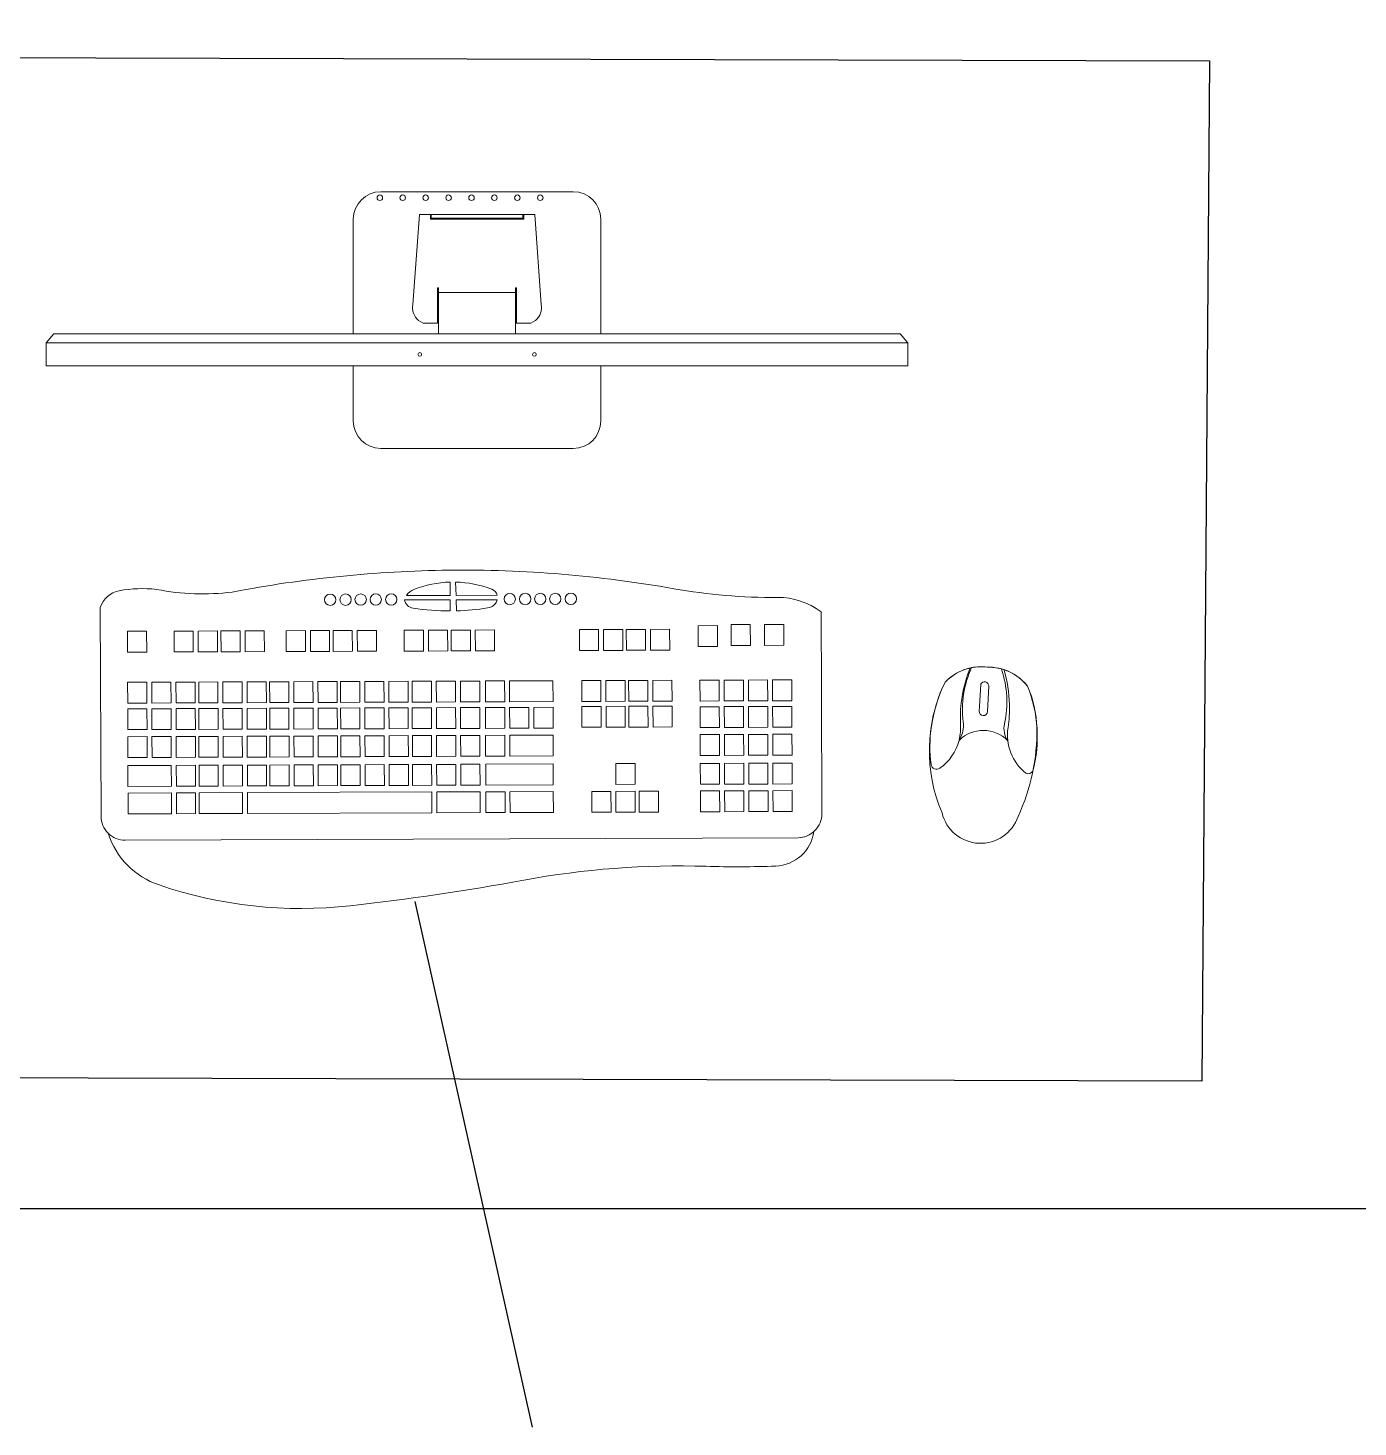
# Model space of a CAD drawing. Header units: metres. Extents: x -42301 to 31628, y -23107 to 30697.
# Drawn here: x 14835 to 22338, y -14736 to -6847 of the extents above; entities that cross this region are included whole.
import ezdxf

# ---------------------------------------------------------------- set-up
doc = ezdxf.new("R2010")
doc.units = ezdxf.units.M
doc.header["$LTSCALE"] = 0.01
doc.header["$MEASUREMENT"] = 0
doc.layers.get('0').update_dxf_attribs({"lineweight": 15})
doc.layers.add('control de sonido', color=7, linetype='Continuous')
doc.layers.add('focos', color=7, linetype='Continuous')

# ---------------------------------------------------------------- blocks, each defined once
blk = doc.blocks.new('Dell S2340T 23-Inch 10-point Multi-Touch Monitor')
at = {"color": 0}
for p, q in [((-77.25, -17.17), (-77.25, -88.7)), ((-40.1, -70.4), (-35.99, -14.31)), ((-29.18, -14.31), (-29.18, -17.17)), ((-28.61, -14.31), (-28.61, -16.59)), ((28.61, -14.31), (28.61, -16.59)), ((29.18, -14.31), (29.18, -17.17)), ((40.1, -70.4), (35.99, -14.31)), ((77.25, -17.17), (77.25, -88.7)), ((-24.61, -60.08), (-24.61, -82.1)), ((-24.61, -60.08), (-24.03, -60.08)), ((-24.03, -60.08), (-24.03, -88.7)), ((24.03, -60.08), (24.03, -88.7)), ((24.03, -60.08), (24.61, -60.08)), ((24.61, -60.08), (24.61, -82.1)), ((-24.03, -62.95), (24.03, -62.95)), ((-268.95, -94.42), (-264.15, -88.7)), ((-264.15, -88.7), (264.15, -88.7)), ((268.95, -94.42), (264.15, -88.7)), ((-77.25, -108.72), (-77.25, -143.06)), ((77.25, -108.72), (77.25, -143.06))]:
    blk.add_line(p, q, dxfattribs=at)
for points in [[(-60.08, 0), (60.08, 0)], [(-35.99, -14.31), (35.99, -14.31)], [(-29.18, -17.17), (29.18, -17.17)], [(-28.61, -16.59), (28.61, -16.59)], [(-268.95, -108.72), (268.95, -108.72), (268.95, -94.42), (-268.95, -94.42), (-268.95, -108.72)], [(-60.08, -160.23), (60.08, -160.23)]]:
    blk.add_lwpolyline(points, dxfattribs=at)
for points in [[(-40.1, -70.4, 0.263666), (-36.56, -80.43), (-33.57, -82.1), (-24.61, -82.1)], [(40.1, -70.4, -0.263666), (36.56, -80.43), (33.57, -82.1), (24.61, -82.1)]]:
    blk.add_lwpolyline(points, format="xyb", dxfattribs=at)
for centre, radius in [((-60.71, -3.79), 1.73), ((-46.41, -3.79), 1.73), ((-32.1, -3.79), 1.73), ((-17.8, -3.79), 1.73), ((-3.49, -3.79), 1.73), ((10.81, -3.79), 1.73), ((25.12, -3.79), 1.73), ((39.43, -3.79), 1.73), ((-35.81, -101.57), 1.14), ((35.81, -101.57), 1.14)]:
    blk.add_circle(centre, radius, dxfattribs=at)
for centre, start, end in [((-60.08, -17.17), 90, 180), ((60.08, -17.17), 0, 90), ((-60.08, -143.06), 180, 270), ((60.08, -143.06), 270, 0)]:
    blk.add_arc(centre, 17.17, start, end, dxfattribs=at)
blk = doc.blocks.new('keyboard_top')
at = {"color": 0}
for points in [[(232.69, -75.85), (232.51, -26.06, 0.165941), (205.23, -16.99, -0.04592), (140.56, -11.55, 0.046884), (0, 0, 0.043941), (-135.11, -13.61, -0.081459), (-182.32, -11.98, 0.073722), (-205.64, -12.82, 0.278236), (-217.5, -23.34), (-217.02, -153.58, 0.414214), (-202.01, -168.49), (218.06, -166.95, 0.414214), (232.97, -151.93)], [(218.06, -166.95), (-202.01, -168.49, -0.198912), (-212.6, -164.15, 0.237087), (-180.85, -196.41, 0.110077), (-61.49, -209.41, 0.017919), (46.82, -193.42, -0.053396), (160.8, -184.77, 0.017301), (204.15, -184.61, 0.36209), (228.02, -163.11, -0.184401), (218.06, -166.95)]]:
    blk.add_lwpolyline(points, format="xyb", close=True, dxfattribs=at)
at = {"color": 0, "lineweight": 0}
for points in [[(-26.35, -15.86, -0.157731), (-21.73, -12.05, -0.08747), (0.94, -7.41, -0.08747)], [(4.33, -7.41, -0.086643), (26.82, -11.88, -0.237073), (30.24, -15.66)], [(1.01, -25.42, -0.037715), (-22.26, -23.74, -0.328345), (-27.53, -18.51)], [(30.31, -18.43, -0.11266), (29.22, -20.71, -0.188542), (24.29, -23.57, -0.031584), (4.83, -25.36, -0.031584)]]:
    blk.add_lwpolyline(points, format="xyb", dxfattribs=at)
for points in [[(0.94, -7.41), (0.97, -15.76)], [(4.33, -7.41), (4.56, -15.75)], [(-26.35, -15.86), (0.97, -15.76)], [(4.56, -15.75), (30.25, -15.66)], [(-27.53, -18.51), (0.98, -18.47)], [(0.98, -18.47), (1.01, -25.42)], [(4.64, -18.46), (30.31, -18.43)], [(4.64, -18.46), (4.83, -25.36)], [(155.76, -34.62), (167.76, -34.58)], [(155.76, -34.62), (155.81, -47.62)], [(167.76, -34.58), (167.81, -47.58)], [(176.28, -33.99), (188.28, -33.95)], [(176.28, -33.99), (176.33, -46.99)], [(188.28, -33.95), (188.33, -46.95)], [(197.16, -33.9), (209.16, -33.85)], [(197.16, -33.9), (197.21, -46.9)], [(209.16, -33.85), (209.21, -46.85)], [(-200.57, -38.14), (-188.57, -38.1)], [(-200.57, -38.14), (-200.52, -51.14)], [(-188.57, -38.1), (-188.52, -51.1)], [(-171.48, -38.03), (-159.48, -37.99)], [(-171.48, -38.03), (-171.44, -51.03)], [(-159.48, -37.99), (-159.44, -50.99)], [(-156.4, -37.98), (-144.4, -37.93)], [(-156.4, -37.98), (-156.35, -50.98)], [(-144.4, -37.93), (-144.35, -50.93)], [(-142.19, -37.93), (-130.19, -37.88)], [(-142.19, -37.93), (-142.15, -50.93)], [(-130.19, -37.88), (-130.15, -50.88)], [(-127.11, -37.87), (-115.11, -37.83)], [(-127.11, -37.87), (-127.06, -50.87)], [(-115.11, -37.83), (-115.06, -50.83)], [(-101.46, -37.78), (-89.46, -37.73)], [(-101.46, -37.78), (-101.42, -50.78)], [(-89.46, -37.73), (-89.42, -50.73)], [(-86.38, -37.72), (-74.38, -37.68)], [(-86.38, -37.72), (-86.33, -50.72)], [(-74.38, -37.68), (-74.33, -50.68)], [(-72.17, -37.67), (-60.17, -37.62)], [(-72.17, -37.67), (-72.13, -50.67)], [(-60.17, -37.62), (-60.13, -50.62)], [(-57.09, -37.61), (-45.09, -37.57)], [(-57.09, -37.61), (-57.04, -50.61)], [(-45.09, -37.57), (-45.04, -50.57)], [(-27.77, -37.51), (-15.77, -37.46)], [(-27.77, -37.51), (-27.73, -50.51)], [(-15.77, -37.46), (-15.73, -50.46)], [(-12.69, -37.45), (-0.69, -37.41)], [(-12.69, -37.45), (-12.64, -50.45)], [(-0.69, -37.41), (-0.64, -50.41)], [(1.52, -37.4), (13.52, -37.35)], [(1.52, -37.4), (1.56, -50.4)], [(13.52, -37.35), (13.56, -50.35)], [(16.6, -37.34), (28.6, -37.3)], [(16.6, -37.34), (16.65, -50.34)], [(28.6, -37.3), (28.65, -50.3)], [(81.55, -37.1), (93.55, -37.06)], [(81.55, -37.1), (81.6, -50.1)], [(93.55, -37.06), (93.6, -50.06)], [(96.64, -37.05), (108.64, -37.01)], [(96.64, -37.05), (96.69, -50.05)], [(108.64, -37.01), (108.69, -50.01)], [(110.84, -37), (122.84, -36.95)], [(110.84, -37), (110.89, -50)], [(122.84, -36.95), (122.89, -49.95)], [(125.93, -36.94), (137.93, -36.9)], [(125.93, -36.94), (125.98, -49.94)], [(137.93, -36.9), (137.98, -49.9)], [(-200.52, -51.14), (-188.52, -51.1)], [(-171.44, -51.03), (-159.44, -50.99)], [(-156.35, -50.98), (-144.35, -50.93)], [(-142.15, -50.93), (-130.15, -50.88)], [(-127.06, -50.87), (-115.06, -50.83)], [(-101.42, -50.78), (-89.42, -50.73)], [(-86.33, -50.72), (-74.33, -50.68)], [(-72.13, -50.67), (-60.13, -50.62)], [(-57.04, -50.61), (-45.04, -50.57)], [(-27.73, -50.51), (-15.73, -50.46)], [(-12.64, -50.45), (-0.64, -50.41)], [(1.56, -50.4), (13.56, -50.35)], [(16.65, -50.34), (28.65, -50.3)], [(81.6, -50.1), (93.6, -50.06)], [(96.69, -50.05), (108.69, -50.01)], [(110.89, -50), (122.89, -49.95)], [(125.98, -49.94), (137.98, -49.9)], [(155.81, -47.62), (167.81, -47.58)], [(176.33, -46.99), (188.33, -46.95)], [(197.21, -46.9), (209.21, -46.85)], [(-170.28, -69.84), (-158.28, -69.8)], [(-158.28, -69.8), (-158.23, -82.8)], [(-156.08, -69.79), (-144.08, -69.75)], [(-156.08, -69.79), (-156.03, -82.79)], [(-144.08, -69.75), (-144.03, -82.75)], [(-140.99, -69.74), (-128.99, -69.69)], [(-140.99, -69.74), (-140.94, -82.74)], [(-128.99, -69.69), (-128.94, -82.69)], [(-125.9, -69.68), (-113.9, -69.64)], [(-125.9, -69.68), (-125.85, -82.68)], [(-113.9, -69.64), (-113.85, -82.64)], [(-111.81, -69.63), (-99.81, -69.59)], [(-111.81, -69.63), (-111.77, -82.63)], [(-99.81, -69.59), (-99.77, -82.59)], [(-96.73, -69.57), (-84.73, -69.53)], [(-96.73, -69.57), (-96.68, -82.57)], [(-84.73, -69.53), (-84.68, -82.53)], [(-81.64, -69.52), (-69.64, -69.47)], [(-81.64, -69.52), (-81.59, -82.52)], [(-69.64, -69.47), (-69.59, -82.47)], [(-67.52, -69.47), (-55.52, -69.42)], [(-67.52, -69.47), (-67.47, -82.47)], [(-55.52, -69.42), (-55.47, -82.42)], [(-52.43, -69.41), (-40.43, -69.37)], [(-52.43, -69.41), (-52.38, -82.41)], [(-40.43, -69.37), (-40.38, -82.37)], [(-37.34, -69.36), (-25.34, -69.31)], [(-37.34, -69.36), (-37.3, -82.36)], [(-25.34, -69.31), (-25.3, -82.31)], [(-22.84, -69.3), (-10.84, -69.26)], [(-22.84, -69.3), (-22.79, -82.3)], [(-10.84, -69.26), (-10.79, -82.26)], [(-7.75, -69.25), (4.25, -69.2)], [(-7.75, -69.25), (-7.7, -82.25)], [(4.25, -69.2), (4.3, -82.2)], [(7.34, -69.19), (19.34, -69.15)], [(7.34, -69.19), (7.38, -82.19)], [(19.34, -69.15), (19.38, -82.15)], [(22.89, -69.14), (34.89, -69.09)], [(22.89, -69.14), (22.93, -82.14)], [(34.89, -69.09), (34.93, -82.09)], [(37.97, -69.08), (65.06, -68.98)], [(37.97, -69.08), (38.02, -82.08)], [(65.06, -68.98), (65.11, -81.98)], [(83, -68.92), (95, -68.87)], [(83, -68.92), (83.05, -81.91)], [(95, -68.87), (95.05, -81.87)], [(98.09, -68.86), (110.09, -68.82)], [(98.09, -68.86), (98.14, -81.86)], [(110.09, -68.82), (110.14, -81.82)], [(112.29, -68.81), (124.29, -68.76)], [(112.29, -68.81), (112.34, -81.81)], [(124.29, -68.76), (124.34, -81.76)], [(127.38, -68.75), (139.38, -68.71)], [(127.38, -68.75), (127.43, -81.75)], [(139.38, -68.71), (139.43, -81.71)], [(156.87, -68.64), (168.87, -68.6)], [(156.87, -68.64), (156.91, -81.64)], [(168.87, -68.6), (168.91, -81.6)], [(171.98, -68.59), (183.98, -68.54)], [(171.98, -68.59), (172.03, -81.59)], [(183.98, -68.54), (184.03, -81.54)], [(187.07, -68.53), (199.07, -68.49)], [(187.07, -68.53), (187.12, -81.53)], [(199.07, -68.49), (199.12, -81.49)], [(202.16, -68.48), (214.16, -68.43)], [(202.16, -68.48), (202.21, -81.48)], [(214.16, -68.43), (214.21, -81.43)], [(-200.46, -69.95), (-188.46, -69.91)], [(-200.46, -69.95), (-200.41, -82.95)], [(-188.46, -69.91), (-188.41, -82.91)], [(-185.37, -69.9), (-173.37, -69.85)], [(-185.37, -69.9), (-185.32, -82.9)], [(-173.37, -69.85), (-173.32, -82.85)], [(-170.28, -69.84), (-170.23, -82.84)], [(-200.41, -82.95), (-188.41, -82.91)], [(-200.39, -86.51), (-188.39, -86.47)], [(-200.39, -86.51), (-200.35, -99.51)], [(-188.39, -86.47), (-188.35, -99.47)], [(-185.32, -82.9), (-173.32, -82.85)], [(-185.31, -86.45), (-173.31, -86.41)], [(-185.31, -86.45), (-185.26, -99.45)], [(-173.31, -86.41), (-173.26, -99.41)], [(-170.23, -82.84), (-158.23, -82.8)], [(-170.22, -86.4), (-158.22, -86.36)], [(-170.22, -86.4), (-170.17, -99.4)], [(-158.22, -86.36), (-158.17, -99.36)], [(-156.03, -82.79), (-144.03, -82.75)], [(-156.02, -86.35), (-144.02, -86.3)], [(-156.02, -86.35), (-155.97, -99.35)], [(-144.02, -86.3), (-143.97, -99.3)], [(-140.94, -82.74), (-128.94, -82.69)], [(-140.93, -86.29), (-128.93, -86.25)], [(-140.93, -86.29), (-140.88, -99.29)], [(-128.93, -86.25), (-128.88, -99.25)], [(-125.85, -82.68), (-113.85, -82.64)], [(-125.84, -86.24), (-113.84, -86.19)], [(-125.84, -86.24), (-125.79, -99.24)], [(-113.84, -86.19), (-113.79, -99.19)], [(-111.77, -82.63), (-99.77, -82.59)], [(-111.75, -86.18), (-99.75, -86.14)], [(-111.75, -86.18), (-111.7, -99.18)], [(-99.75, -86.14), (-99.71, -99.14)], [(-96.68, -82.57), (-84.68, -82.53)], [(-96.66, -86.13), (-84.67, -86.09)], [(-96.66, -86.13), (-96.62, -99.13)], [(-84.67, -86.09), (-84.62, -99.09)], [(-81.59, -82.52), (-69.59, -82.47)], [(-81.58, -86.07), (-69.58, -86.03)], [(-81.58, -86.07), (-81.53, -99.07)], [(-69.58, -86.03), (-69.53, -99.03)], [(-67.47, -82.47), (-55.47, -82.42)], [(-67.46, -86.02), (-55.46, -85.98)], [(-67.46, -86.02), (-67.41, -99.02)], [(-55.46, -85.98), (-55.41, -98.98)], [(-52.38, -82.41), (-40.38, -82.37)], [(-52.37, -85.97), (-40.37, -85.92)], [(-52.37, -85.97), (-52.32, -98.97)], [(-40.37, -85.92), (-40.32, -98.92)], [(-37.3, -82.36), (-25.3, -82.31)], [(-37.28, -85.91), (-25.28, -85.87)], [(-37.28, -85.91), (-37.24, -98.91)], [(-25.28, -85.87), (-25.24, -98.87)], [(-22.79, -82.3), (-10.79, -82.26)], [(-22.78, -85.86), (-10.78, -85.81)], [(-22.78, -85.86), (-22.73, -98.86)], [(-10.78, -85.81), (-10.73, -98.81)], [(-7.7, -82.25), (4.3, -82.2)], [(-7.69, -85.8), (4.31, -85.76)], [(-7.69, -85.8), (-7.64, -98.8)], [(4.31, -85.76), (4.36, -98.76)], [(7.38, -82.19), (19.38, -82.15)], [(7.4, -85.75), (19.4, -85.7)], [(7.4, -85.75), (7.44, -98.75)], [(19.4, -85.7), (19.44, -98.7)], [(22.93, -82.14), (34.93, -82.09)], [(22.95, -85.69), (34.95, -85.65)], [(22.95, -85.69), (22.99, -98.69)], [(34.95, -85.65), (34.99, -98.65)], [(38.02, -82.08), (65.11, -81.98)], [(38.03, -85.64), (50.03, -85.59)], [(38.03, -85.64), (38.08, -98.64)], [(50.03, -85.59), (50.08, -98.59)], [(53.12, -85.58), (65.12, -85.54)], [(53.12, -85.58), (53.17, -98.58)], [(65.12, -85.54), (65.17, -98.54)], [(83.05, -81.91), (95.05, -81.87)], [(83.1, -85.04), (95.1, -85)], [(83.1, -85.04), (83.15, -98.04)], [(95.1, -85), (95.15, -98)], [(98.14, -81.86), (110.14, -81.82)], [(98.19, -84.99), (110.19, -84.94)], [(98.19, -84.99), (98.24, -97.99)], [(110.19, -84.94), (110.24, -97.94)], [(112.34, -81.81), (124.34, -81.76)], [(112.39, -84.93), (124.39, -84.89)], [(112.39, -84.93), (112.44, -97.93)], [(124.39, -84.89), (124.44, -97.89)], [(127.43, -81.75), (139.43, -81.71)], [(127.48, -84.88), (139.48, -84.83)], [(127.48, -84.88), (127.53, -97.88)], [(139.48, -84.83), (139.53, -97.83)], [(156.91, -81.64), (168.91, -81.6)], [(156.93, -85.2), (168.93, -85.16)], [(156.93, -85.2), (156.97, -98.2)], [(168.93, -85.16), (168.97, -98.16)], [(172.03, -81.59), (184.03, -81.54)], [(172.05, -85.14), (184.05, -85.1)], [(172.05, -85.14), (172.09, -98.14)], [(184.05, -85.1), (184.09, -98.1)], [(187.12, -81.53), (199.12, -81.49)], [(187.13, -85.09), (199.13, -85.04)], [(187.13, -85.09), (187.18, -98.09)], [(199.13, -85.04), (199.18, -98.04)], [(202.21, -81.48), (214.21, -81.43)], [(202.22, -85.03), (214.22, -84.99)], [(202.22, -85.03), (202.27, -98.03)], [(214.22, -84.99), (214.27, -97.99)], [(-200.35, -99.51), (-188.35, -99.47)], [(-200.33, -103.89), (-188.33, -103.85)], [(-200.33, -103.89), (-200.28, -116.89)], [(-188.33, -103.85), (-188.28, -116.85)], [(-185.26, -99.45), (-173.26, -99.41)], [(-185.24, -103.84), (-173.24, -103.79)], [(-185.24, -103.84), (-185.2, -116.84)], [(-173.24, -103.79), (-173.2, -116.79)], [(-170.17, -99.4), (-158.17, -99.36)], [(-170.16, -103.78), (-158.16, -103.74)], [(-170.16, -103.78), (-170.11, -116.78)], [(-158.16, -103.74), (-158.11, -116.74)], [(-155.97, -99.35), (-143.97, -99.3)], [(-155.95, -103.73), (-143.95, -103.69)], [(-155.95, -103.73), (-155.91, -116.73)], [(-143.95, -103.69), (-143.91, -116.69)], [(-140.88, -99.29), (-128.88, -99.25)], [(-140.87, -103.68), (-128.87, -103.63)], [(-140.87, -103.68), (-140.82, -116.68)], [(-128.87, -103.63), (-128.82, -116.63)], [(-125.79, -99.24), (-113.79, -99.19)], [(-125.78, -103.62), (-113.78, -103.58)], [(-125.78, -103.62), (-125.73, -116.62)], [(-113.78, -103.58), (-113.73, -116.58)], [(-111.7, -99.18), (-99.71, -99.14)], [(-111.69, -103.57), (-99.69, -103.53)], [(-111.69, -103.57), (-111.64, -116.57)], [(-99.69, -103.53), (-99.64, -116.53)], [(-96.62, -99.13), (-84.62, -99.09)], [(-96.6, -103.51), (-84.6, -103.47)], [(-96.6, -103.51), (-96.55, -116.51)], [(-84.6, -103.47), (-84.55, -116.47)], [(-81.53, -99.07), (-69.53, -99.03)], [(-81.51, -103.46), (-69.51, -103.41)], [(-81.51, -103.46), (-81.47, -116.46)], [(-69.51, -103.41), (-69.47, -116.41)], [(-67.41, -99.02), (-55.41, -98.98)], [(-67.39, -103.41), (-55.39, -103.36)], [(-67.39, -103.41), (-67.35, -116.41)], [(-55.39, -103.36), (-55.35, -116.36)], [(-52.32, -98.97), (-40.32, -98.92)], [(-52.31, -103.35), (-40.31, -103.31)], [(-52.31, -103.35), (-52.26, -116.35)], [(-40.31, -103.31), (-40.26, -116.31)], [(-37.24, -98.91), (-25.24, -98.87)], [(-37.22, -103.3), (-25.22, -103.25)], [(-37.22, -103.3), (-37.17, -116.3)], [(-25.22, -103.25), (-25.17, -116.25)], [(-22.73, -98.86), (-10.73, -98.81)], [(-22.71, -103.24), (-10.71, -103.2)], [(-22.71, -103.24), (-22.67, -116.24)], [(-10.71, -103.2), (-10.67, -116.2)], [(-7.64, -98.8), (4.36, -98.76)], [(-7.63, -103.19), (4.37, -103.14)], [(-7.63, -103.19), (-7.58, -116.19)], [(4.37, -103.14), (4.42, -116.14)], [(7.44, -98.75), (19.44, -98.7)], [(7.46, -103.13), (19.46, -103.09)], [(7.46, -103.13), (7.51, -116.13)], [(19.46, -103.09), (19.51, -116.09)], [(22.99, -98.69), (34.99, -98.65)], [(23.01, -103.08), (35.01, -103.03)], [(23.01, -103.08), (23.06, -116.08)], [(35.01, -103.03), (35.06, -116.03)], [(38.08, -98.64), (50.08, -98.59)], [(38.1, -103.02), (65.19, -102.92)], [(38.1, -103.02), (38.15, -116.02)], [(53.17, -98.58), (65.17, -98.54)], [(65.19, -102.92), (65.23, -115.92)], [(83.15, -98.04), (95.15, -98)], [(98.24, -97.99), (110.24, -97.94)], [(112.44, -97.93), (124.44, -97.89)], [(127.53, -97.88), (139.53, -97.83)], [(156.97, -98.2), (168.97, -98.16)], [(156.99, -102.58), (168.99, -102.54)], [(156.99, -102.58), (157.04, -115.58)], [(168.99, -102.54), (169.04, -115.54)], [(172.09, -98.14), (184.09, -98.1)], [(172.11, -102.53), (184.11, -102.48)], [(172.11, -102.53), (172.16, -115.53)], [(184.11, -102.48), (184.16, -115.48)], [(187.18, -98.09), (199.18, -98.04)], [(187.2, -102.47), (199.2, -102.43)], [(187.2, -102.47), (187.24, -115.47)], [(199.2, -102.43), (199.24, -115.43)], [(202.27, -98.03), (214.27, -97.99)], [(202.28, -102.42), (214.28, -102.37)], [(202.28, -102.42), (202.33, -115.42)], [(214.28, -102.37), (214.33, -115.37)], [(-200.28, -116.89), (-188.28, -116.85)], [(-200.26, -121.9), (-173.18, -121.8)], [(-200.26, -121.9), (-200.22, -134.9)], [(-185.2, -116.84), (-173.2, -116.79)], [(-173.18, -121.8), (-173.13, -134.8)], [(-170.11, -116.78), (-158.11, -116.74)], [(-170.09, -121.79), (-158.09, -121.74)], [(-170.09, -121.79), (-170.04, -134.79)], [(-158.09, -121.74), (-158.04, -134.74)], [(-155.91, -116.73), (-143.91, -116.69)], [(-155.89, -121.74), (-143.89, -121.69)], [(-155.89, -121.74), (-155.84, -134.74)], [(-143.89, -121.69), (-143.84, -134.69)], [(-140.82, -116.68), (-128.82, -116.63)], [(-140.8, -121.68), (-128.8, -121.64)], [(-140.8, -121.68), (-140.75, -134.68)], [(-128.8, -121.64), (-128.75, -134.64)], [(-125.73, -116.62), (-113.73, -116.58)], [(-125.71, -121.63), (-113.71, -121.58)], [(-125.71, -121.63), (-125.66, -134.63)], [(-113.71, -121.58), (-113.66, -134.58)], [(-111.64, -116.57), (-99.64, -116.53)], [(-111.62, -121.57), (-99.62, -121.53)], [(-111.62, -121.57), (-111.58, -134.57)], [(-99.62, -121.53), (-99.58, -134.53)], [(-96.55, -116.51), (-84.55, -116.47)], [(-96.54, -121.52), (-84.54, -121.47)], [(-96.54, -121.52), (-96.49, -134.52)], [(-84.54, -121.47), (-84.49, -134.47)], [(-81.47, -116.46), (-69.47, -116.41)], [(-81.45, -121.46), (-69.45, -121.42)], [(-81.45, -121.46), (-81.4, -134.46)], [(-69.45, -121.42), (-69.4, -134.42)], [(-67.35, -116.41), (-55.35, -116.36)], [(-67.33, -121.41), (-55.33, -121.37)], [(-67.33, -121.41), (-67.28, -134.41)], [(-55.33, -121.37), (-55.28, -134.37)], [(-52.26, -116.35), (-40.26, -116.31)], [(-52.24, -121.36), (-40.24, -121.31)], [(-52.24, -121.36), (-52.19, -134.36)], [(-40.24, -121.31), (-40.19, -134.31)], [(-37.17, -116.3), (-25.17, -116.25)], [(-37.15, -121.3), (-25.15, -121.26)], [(-37.15, -121.3), (-37.11, -134.3)], [(-25.15, -121.26), (-25.11, -134.26)], [(-22.67, -116.24), (-10.67, -116.2)], [(-22.65, -121.25), (-10.65, -121.2)], [(-22.65, -121.25), (-22.6, -134.25)], [(-10.65, -121.2), (-10.6, -134.2)], [(-7.58, -116.19), (4.42, -116.14)], [(-7.56, -121.19), (4.44, -121.15)], [(-7.56, -121.19), (-7.51, -134.19)], [(4.44, -121.15), (4.49, -134.15)], [(7.51, -116.13), (19.51, -116.09)], [(7.53, -121.14), (19.53, -121.09)], [(7.53, -121.14), (7.57, -134.14)], [(19.53, -121.09), (19.57, -134.09)], [(23.06, -116.08), (35.06, -116.03)], [(23.08, -121.08), (65.25, -120.93)], [(23.08, -121.08), (23.12, -134.08)], [(38.15, -116.02), (65.23, -115.92)], [(65.25, -120.93), (65.3, -133.93)], [(104.32, -120.63), (116.32, -120.59)], [(104.32, -120.63), (104.37, -133.63)], [(116.32, -120.59), (116.37, -133.59)], [(157.04, -115.58), (169.04, -115.54)], [(157.06, -120.59), (169.06, -120.55)], [(157.06, -120.59), (157.1, -133.59)], [(169.06, -120.55), (169.1, -133.54)], [(172.16, -115.53), (184.16, -115.48)], [(172.17, -120.53), (184.17, -120.49)], [(172.17, -120.53), (172.22, -133.53)], [(184.17, -120.49), (184.22, -133.49)], [(187.24, -115.47), (199.24, -115.43)], [(187.26, -120.48), (199.26, -120.43)], [(187.26, -120.48), (187.31, -133.48)], [(199.26, -120.43), (199.31, -133.43)], [(202.33, -115.42), (214.33, -115.37)], [(202.35, -120.42), (214.35, -120.38)], [(202.35, -120.42), (202.4, -133.42)], [(214.35, -120.38), (214.4, -133.38)], [(-200.22, -134.9), (-173.13, -134.8)], [(-200.2, -139.08), (-173.11, -138.98)], [(-200.2, -139.08), (-200.15, -152.08)], [(-173.11, -138.98), (-173.07, -151.98)], [(-170.04, -134.79), (-158.04, -134.74)], [(-170.03, -138.96), (-158.03, -138.92)], [(-170.03, -138.96), (-169.98, -151.96)], [(-158.03, -138.92), (-157.98, -151.92)], [(-155.84, -134.74), (-143.84, -134.69)], [(-155.82, -138.91), (-128.74, -138.81)], [(-155.82, -138.91), (-155.78, -151.91)], [(-140.75, -134.68), (-128.75, -134.64)], [(-128.74, -138.81), (-128.69, -151.81)], [(-125.66, -134.63), (-113.66, -134.58)], [(-125.65, -138.8), (-10.59, -138.38)], [(-125.65, -138.8), (-125.6, -151.8)], [(-111.58, -134.57), (-99.58, -134.53)], [(-96.49, -134.52), (-84.49, -134.47)], [(-81.4, -134.46), (-69.4, -134.42)], [(-67.28, -134.41), (-55.28, -134.37)], [(-52.19, -134.36), (-40.19, -134.31)], [(-37.11, -134.3), (-25.11, -134.26)], [(-22.6, -134.25), (-10.6, -134.2)], [(-10.59, -138.38), (-10.54, -151.38)], [(-7.51, -134.19), (4.49, -134.15)], [(-7.5, -138.37), (19.59, -138.27)], [(-7.5, -138.37), (-7.45, -151.37)], [(7.57, -134.14), (19.57, -134.09)], [(19.59, -138.27), (19.64, -151.27)], [(23.12, -134.08), (65.3, -133.93)], [(23.14, -138.26), (35.14, -138.21)], [(23.14, -138.26), (23.19, -151.26)], [(35.14, -138.21), (35.19, -151.21)], [(38.23, -138.2), (65.31, -138.1)], [(38.23, -138.2), (38.27, -151.2)], [(65.31, -138.1), (65.36, -151.1)], [(89.3, -138.07), (101.3, -138.03)], [(89.3, -138.07), (89.34, -151.07)], [(101.3, -138.03), (101.34, -151.03)], [(104.37, -133.63), (116.37, -133.59)], [(104.38, -138.02), (116.38, -137.97)], [(104.38, -138.02), (104.43, -151.02)], [(116.38, -137.97), (116.43, -150.97)], [(118.89, -137.96), (130.89, -137.92)], [(118.89, -137.96), (118.94, -150.96)], [(130.89, -137.92), (130.94, -150.92)], [(157.1, -133.59), (169.1, -133.54)], [(157.12, -137.77), (169.12, -137.72)], [(157.12, -137.77), (157.17, -150.77)], [(169.12, -137.72), (169.17, -150.72)], [(172.22, -133.53), (184.22, -133.49)], [(172.24, -137.71), (184.24, -137.67)], [(172.24, -137.71), (172.29, -150.71)], [(184.24, -137.67), (184.29, -150.67)], [(187.31, -133.48), (199.31, -133.43)], [(187.33, -137.65), (199.33, -137.61)], [(187.33, -137.65), (187.37, -150.65)], [(199.33, -137.61), (199.37, -150.61)], [(202.4, -133.42), (214.4, -133.38)], [(202.41, -137.6), (214.41, -137.56)], [(202.41, -137.6), (202.46, -150.6)], [(214.41, -137.56), (214.46, -150.56)], [(-200.15, -152.08), (-173.07, -151.98)], [(-169.98, -151.96), (-157.98, -151.92)], [(-155.78, -151.91), (-128.69, -151.81)], [(-125.6, -151.8), (-10.54, -151.38)], [(-7.45, -151.37), (19.64, -151.27)], [(23.19, -151.26), (35.19, -151.21)], [(38.27, -151.2), (65.36, -151.1)], [(89.34, -151.07), (101.34, -151.03)], [(104.43, -151.02), (116.43, -150.97)], [(118.94, -150.96), (130.94, -150.92)], [(157.17, -150.77), (169.17, -150.72)], [(172.29, -150.71), (184.29, -150.67)], [(187.37, -150.65), (199.37, -150.61)], [(202.46, -150.6), (214.46, -150.56)]]:
    blk.add_lwpolyline(points, dxfattribs=at)
for centre in [(-74.03, -18.43), (-64.35, -18.4), (-54.96, -18.36), (-45.57, -18.33), (-35.88, -18.29), (38.07, -18.02), (47.75, -17.99), (57.14, -17.95), (66.53, -17.92), (76.21, -17.88)]:
    blk.add_circle(centre, 3.55, dxfattribs=at)

msp = doc.modelspace()

# ---------------------------------------------------------------- linework, layer by layer
for points in [[(20245.3, -10451.2, 0.241004), (20008.6, -10535.7, 0.217003), (19990.9, -11272.3, 0.752527), (20420.1, -11292.9, 0.115399), (20525.5, -10792.9, 0.099122), (20473, -10557.9, 0.240483), (20245.3, -10451.2)], [(20149.7, -10455.4, 0.055019), (20104.8, -10614, 0.050601), (20095, -10765.4, -0.084687), (20087.1, -10863.5, -0.175899), (19979.2, -11021, -0.569307), (19929.3, -10999.8, -0.064428), (19929.8, -10788.7, -0.081238), (20008.6, -10535.7, -0.150456), (20149.7, -10455.4)], [(20325.6, -10461.7, -0.141108), (20343.3, -10770.4, 0.211379), (20361.9, -10865.6, 0.412702), (20087.1, -10863.5, 0.176997), (20110.7, -10759.3, -0.141094), (20157.8, -10453.7, -0.080592), (20245.3, -10451.2, -0.075205), (20325.6, -10460.3)], [(20339.3, -10464.3, -0.071754), (20371.4, -10662.2, -0.043169), (20363.2, -10791.5, 0.269309), (20464.4, -11049.2, 0.36617), (20504.1, -11036.9, 0.160325), (20473, -10557.9, 0.150096), (20340.2, -10464.6)], [(20201.8, -10672), (20209.2, -10547.7, -0.837339), (20254.8, -10558.2), (20247.9, -10701.4, -1), (20200.5, -10699.1)]]:
    msp.add_lwpolyline(points, format="xyb", close=True)
at = {"layer": 'control de sonido'}
msp.add_lwpolyline([(21457.5, -12785.3), (515.2, -12729.5), (557.2, -6976), (21499.5, -7031.7)], close=True, dxfattribs=at)
at = {"layer": 'focos'}
for p in [(17017, -11772), (17679, -14735.5)]:
    msp.add_line(p, (17679, -14735.5), dxfattribs=at)
msp.add_lwpolyline([(29232.9, -13505.9), (-39222.3, -13505.9), (-39222.3, 26078.8), (29232.9, 26078.8)], close=True, dxfattribs=at)

# ---------------------------------------------------------------- block references
at = {"xscale": 9.036549975636161, "yscale": 9.036549975636161, "zscale": 9.036549975636161}
for name, p in [('Dell S2340T 23-Inch 10-point Multi-Touch Monitor', (17368.1, -7769.8)), ('keyboard_top', (17208.1, -9904.1))]:
    msp.add_blockref(name, p, dxfattribs=at)

doc.saveas('drawing.dxf')
